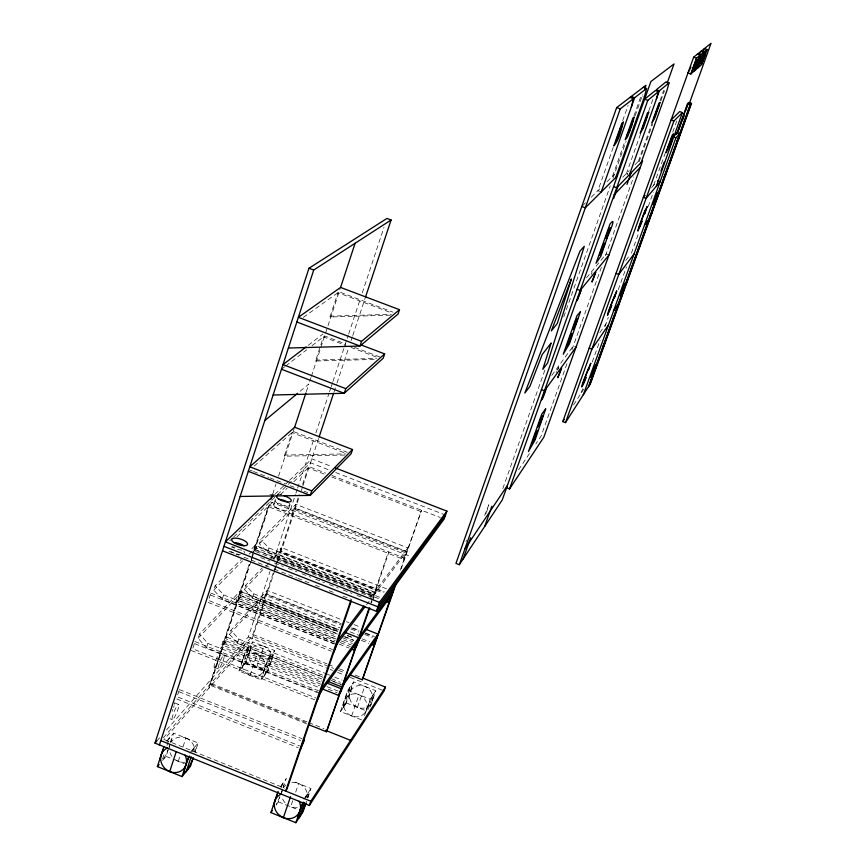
<?xml version="1.0" encoding="UTF-8"?>
<svg xmlns="http://www.w3.org/2000/svg" width="866" height="866" viewBox="0 0 866 866"><rect width="100%" height="100%" fill="white"/><g stroke="black" fill="none" stroke-linecap="round" stroke-linejoin="round"><path stroke-width="0.65" stroke-dasharray="4.33 3.25" d="M484.711 515.389L488.857 504.781L486.822 511.373M627.482 174.391L627.644 173.416L626.973 174.412M558.635 367.574L558.083 369.414M179.013 690.776L177.075 696.729L299.593 745.907M194.222 644.001L192.653 648.829L315.982 697.996M210.395 594.282L208.414 600.376L332.544 649.532M320.041 693.006L206.444 647.757L198.13 638.285L199.537 633.966L240.239 591.023L338.779 629.928M335.304 644.033L222.205 599.283L213.729 590.082L215.158 585.697L241.224 559.393M162.559 759.006L164.562 752.846M166.976 745.453L169.379 738.07M162.624 760.445L166.077 756.397L168.729 748.267M169.108 747.098L169.866 744.782A13.791 2.284 -67.1 0 1 169.141 746.882M170.624 742.443L173.665 733.123L198.141 742.996L195.077 752.316M206.444 647.757L207.872 643.406L199.537 633.966M222.205 599.283L223.644 594.877L215.158 585.697M178.266 761.333L180.28 755.206M183.083 746.633L185.898 738.059A13.336 12.07 41.3 0 0 171.262 741.935M321.881 678.998L224.24 640.169L222.876 641.684L220.657 648.439L222.021 646.924L319.576 685.753M334.081 642.128L235.53 603.147L237.771 596.306L336.419 635.287M344.581 455.061L284.243 456.187L291.994 432.589L346.162 453.503M374.112 359.455L315.505 361.014L323.429 336.896L345.902 345.458M390.274 315.181L329.957 317.021L337.957 292.665L391.952 313.081M240.239 591.023L238.897 595.115L337.383 634.031M255.189 545.299L253.825 549.445L373.008 596.23L374.437 592.084L255.189 545.299L250.534 549.997M249.159 564.329L209.518 684.984L307.82 724.322M252.114 555.344L268.135 506.567L403.513 559.328L404.465 558.05L269.434 505.311L253.013 555.279M208.901 688.199L249.603 564.329M251.281 559.22L270.16 501.75L410.267 556.383M272.682 494.085L276.038 483.867M278.56 476.192L294.646 427.219M306.326 391.681L308.859 383.984L298.608 392.493M309.692 381.451L310.937 377.663M311.349 376.396L320.485 348.597M320.885 347.374L340.219 288.519M250.902 561.688L210.903 683.404L307.56 722.071M251.324 560.399L252.591 556.557M320.756 684.151L223.385 645.408L224.749 643.903L226.957 637.181L322.986 675.339M336.181 639.011L238.226 600.279L239.557 598.85L241.798 592.052L338.4 630.199M255.286 551.025L256.791 546.446L375.443 593.004L373.073 599.878M322.065 676.736L237.468 643.102L229.544 634.323L230.876 630.296L267.215 590.395L341.475 619.677M337.502 631.52L252.396 597.908L244.342 589.356L245.673 585.286L262.171 567.89M407.864 547.918L376.028 589.973L374.599 594.108L267.583 552.118L259.389 543.805L260.742 539.691L295.836 504.283L407.864 547.918L406.511 551.826L294.537 508.19L295.836 504.283M273.71 504.716L275.085 500.548M192.772 751.699L193.995 748.008M237.468 643.102L238.81 639.054L230.876 630.296M252.396 597.908L253.749 593.816L245.673 585.286M267.583 552.118L268.958 547.983L260.742 539.691M288.54 508.991L289.926 504.835M166.532 729.951L248.315 636.954L269.997 571.473M273.829 559.923L295.512 494.454M295.945 493.165L297.211 489.312M297.644 488.034L314.228 437.969M315.928 432.827L329.112 393.034M329.535 391.746L330.812 387.892M331.234 386.615L332.512 382.761M332.934 381.473L348.24 335.261M348.673 333.984L360.581 298.034M362.28 292.903L383.963 227.422M238.94 671.009L245.966 649.803L252.829 641.89L274.76 650.604L267.735 671.605L261.034 679.81L238.94 671.009L245.857 662.891L252.829 641.89M337.653 631.022L262.993 601.524L265.104 595.148L341.085 625.122M378.539 598.59L277.163 558.787L279.296 552.335L383.27 593.123M267.215 590.395L265.938 594.217L341.431 624.007M386.55 588.804L281.407 547.604L280.119 551.469L383.963 592.192M275.54 566.007L252.277 636.12L333.551 668.379M275.962 564.729L277.228 560.908M277.65 559.631L299.214 494.605M302.602 484.408L308.09 467.835L324.349 474.135M242.415 666.928L249.419 645.83M274.814 570.467L252.244 638.513L163.847 739.835M275.193 569.33L277.802 561.482M278.17 560.345L299.452 496.229M301.227 490.87L302.505 487.017M302.927 485.739L318.688 438.239M334.016 392.017L336.571 384.32M337.004 383.032L348.922 347.082M351.055 340.663L352.332 336.82M352.754 335.532L365.106 298.305M249.982 675.404L257.04 654.209A12.027 11.041 41.2 0 0 242.166 666.279A12.027 11.041 41.2 0 0 261.315 673.932A12.027 11.041 41.2 0 0 257.061 654.209M256.791 667.242L263.794 646.242A11.908 10.944 41.2 0 0 249.062 658.214A11.908 10.944 41.2 0 0 268.016 665.781A11.908 10.944 41.2 0 0 263.816 646.253M261.034 679.81L268.124 658.615L274.76 650.604M264.401 675.686L271.459 654.588M281.353 787.465L282.608 783.773M276.102 805.023L278.322 801.808L279.902 797.164M281.493 792.509L282.284 790.182A13.867 1.58 -67.8 0 1 281.537 792.293M283.085 787.854L286.267 778.534L280.389 786.945M292.751 800.671L290.651 806.798L298.056 809.797M295.685 792.098L298.629 783.524M370.897 602.768L387.936 553.298L388.986 551.945L371.46 602.844M306.228 797.51L307.506 793.819M307.798 797.835L311.013 788.515L292.448 781.024M361.577 719.917L340.5 711.516L347.829 690.31L353.664 681.943L375.812 690.732L370.529 705.909M343.477 707.208L350.762 686.099M340.5 711.516L346.411 702.943L353.664 681.943M403.513 559.328L405.764 552.811L293.639 509.111L291.474 515.616L292.643 514.426M400.298 570.099L421.547 510.236L401.261 568.81M351.65 715.966L359 694.759M357.442 707.338L364.738 686.337M364.456 715.706L370.204 699.208L375.812 690.732M367.834 709.849L373.019 694.954M613.225 147.393L597.919 190.661L601.285 191.906M622.676 120.666L628.077 105.403M612.533 176.318L625.079 140.974M634.031 115.719L641.197 95.52L643.373 96.31M502.821 488.554L545.277 368.959M563.788 316.804L610.292 185.779M613.009 178.147L626.096 141.255M635.135 115.806L642.81 94.188M640.494 134.122L626.497 173.427L629.495 174.531M648.829 110.729L653.3 98.183M638.35 161.347L651.914 123.362M660.054 100.575L663.67 90.443M566.949 363.72L541.088 436.139L535.827 443.987M571.928 349.777L601.437 267.183M605.518 255.741L633.652 176.978M639.097 161.736L652.715 123.622M660.877 100.759L664.514 90.594M653.689 185.183L665.045 153.618M672.763 132.152L677.309 119.53M582.645 388.65L580.805 393.738L583.37 394.712M592.247 361.977L600.051 340.295M605.053 326.406L608.289 317.389M618.292 289.634L626.508 266.815M631.433 253.099L638.816 232.608M648.233 206.433L653.397 192.111M466.016 541.575L466.547 540.124M556.08 372.791L556.546 371.525M557.033 370.269L558.732 367.043M591.186 274.425L592.084 272.335M485.772 513.819L486.281 512.683M573.606 404.877L583.825 389.072M303.944 799.177L311.013 788.515M518.561 469.805L529.819 452.972M599.857 332.674L605.962 323.862M551.772 375.454L573.292 345.967L576.085 347.017M370.388 597.421L374.437 592.084M625.815 260.417L629.896 255.026M366.524 604.814L371.384 598.374M586.488 277.856L606.168 253.922L608.993 254.972M189.795 753.074L198.141 742.996M651.665 187.565L654.999 183.646M166.77 741.069L173.665 733.123M163.273 737.832L253.5 634.724L327.132 663.941M156.746 741.069L160.307 737.031M262.993 601.524L264.195 600.192L338.325 629.452M226.957 637.181L225.604 638.675L323.061 677.418M229.544 634.323L266.306 593.816L340.5 623.087M235.53 603.147L236.883 601.708L335.239 640.613M277.163 558.787L278.343 557.52L380.791 597.735M198.13 638.285L239.124 594.888L337.578 633.782M241.798 592.052L240.456 593.47L337.253 631.693M244.342 589.356L265.44 567.013M266.36 566.039L270.03 562.153M273.699 558.267L280.487 551.09L384.266 591.781M269.499 560.161L281.407 547.604M622.795 177.194L629.225 170.645M635.07 164.692L639.747 159.929M213.729 590.082L242.642 560.778M249.17 554.164L254.16 549.109L373.278 595.862L372.185 597.313L252.84 550.451M256.791 546.446L255.47 547.777L374.361 594.433L406.717 551.545L294.797 507.931L259.389 543.805M582.742 205.556L585.578 202.763M591.272 197.177L600.885 187.749M607.055 181.698L614.254 174.64M236.959 536.779L275.507 499.422M280.324 494.757L287.068 488.218M293.812 481.68L309.238 466.731L325.627 473.085M229.728 540.763L232.705 537.883M233.571 537.05L242.437 528.498M243.205 527.762L248.975 522.187M249.938 521.256L276.481 495.644M277.456 494.713L287.187 485.328M288.161 484.386L310.537 462.801L329.459 470.13M274.933 494.302L284.643 484.971M285.618 484.04L288.53 481.247M289.504 480.316L311.847 458.861L331.851 466.601M284.243 456.187L285.509 455.029L345.729 453.892M254.312 466.005L293.249 431.474L347.309 452.333M315.505 361.014L316.718 360.04L376.548 358.437M281.482 369.252L284.643 366.816M285.693 366.004L306.737 349.767M312.009 345.707L324.631 335.965L345.815 344.029M308.209 345.296L322.91 334.038M329.957 317.021L331.148 316.133L391.345 314.293M303.338 317.367L339.136 291.82L393.023 312.193M269.856 494.702L283.301 494.497M354.54 347.353L381.949 357.777M350.892 347.353L378.355 357.81M335.77 472.565L445.535 515.064M331.927 475.521L440.372 517.532M331.851 477.036L420.616 511.438M249.765 470.043L252.287 471.028M253.543 471.515L268.676 477.393M269.943 477.891L285.066 483.769M290.11 485.729L296.421 488.175M303.988 491.119L307.766 492.592M268.958 547.983L376.028 589.973M260.709 557.607L269.467 561.049M274.468 563.008L283.214 566.451M288.216 568.41L296.973 571.852M301.974 573.812L310.721 577.254M315.722 579.213L324.479 582.656M329.481 584.615L338.227 588.057M343.228 590.017L351.986 593.459M356.987 595.429L363.233 597.876M229.003 551.328L239.016 555.268M244.028 557.239L269.088 567.089M274.1 569.059L280.368 571.517M281.623 572.015L296.659 577.925M297.915 578.412L310.439 583.338M315.451 585.308L321.719 587.776M329.232 590.731L335.499 593.188M343.012 596.144L351.791 599.597M346.508 621.658L349.03 622.654M354.064 624.635L360.364 627.125M353.068 628.045L359.358 630.524M365.647 633.003L374.448 636.478M351.488 627.969L359.044 630.957M365.333 633.436L372.878 636.413M351.044 629.052L358.524 632.007M364.748 634.464L372.218 637.408M253.749 593.816L340.154 627.926M350.167 631.877L358.935 635.341M362.194 638.881L369.728 641.858M361.306 640.353L368.764 643.308M347.515 635.482L353.772 637.95M347.309 635.666L353.599 638.155M345.047 636.737L353.772 640.18M343.618 636.499L353.588 640.439M342.665 637.755L352.657 641.706M239.557 598.85L336.073 636.997M343.596 639.974L352.375 643.449M341.204 640.992L351.25 644.964M223.644 594.877L335.553 639.13M340.219 642.572L350.178 646.512M210.784 593.058L335.045 642.215M339.071 644.109L349.052 648.049M210.546 595.083L333.8 643.849M208.154 602.411L331.299 651.189M328.376 664.438L334.622 666.917M339.613 668.898L345.848 671.377M355.276 675.112L361.555 677.602M338.552 670.36L344.798 672.839M248.315 636.954L328.853 668.92M330.108 669.418L332.62 670.414M337.643 672.417L343.921 674.906M350.2 677.396L384.114 690.862M238.81 639.054L324.685 673.174M325.93 673.672L329.665 675.155M334.644 677.136L342.113 680.102M331.71 678.803L340.435 682.278M330.769 680.189L343.207 685.136M333.053 681.39L340.555 684.367M245.966 649.803L268.124 658.615M347.829 690.31L370.204 699.208M222.876 641.684L321.957 681.087M224.749 643.903L320.68 682.072M327.002 686.641L338.238 691.111M328.333 689.239L337.09 692.724M207.872 643.406L319.651 687.853M195.002 641.598L318.461 690.765M245.857 662.891L267.735 671.605M346.411 702.943L367.271 711.257M220.202 653.137A7.686 1.245 -67.6 0 1 216.403 664.677A7.686 1.245 -67.6 0 1 214.909 662.685A7.686 1.245 -67.6 0 1 220.202 653.137L224.348 654.793A7.686 1.223 -67.6 0 1 220.549 666.322A7.686 1.223 -67.6 0 1 219.076 664.341A7.686 1.223 -67.6 0 1 224.348 654.793M194.731 643.709L317.183 692.497M191.126 650.463L314.715 699.75M214.151 667.199L218.308 668.855M308.816 722.569L323.884 728.598M210.211 684.194L307.982 723.316M179.403 689.574L302.039 738.752M179.11 691.793L300.74 740.582M176.772 698.959L298.283 747.748M174.326 702.759L178.742 704.534A8.259 1.386 -67.2 0 1 174.748 716.777A8.259 1.386 -67.2 0 1 172.908 714.959A8.259 1.386 -67.2 0 1 178.742 704.534M169.974 718.769L172.193 719.657M164.897 739.835L284.492 788.125M166.077 756.397L174.607 759.85M175.83 760.348L184.371 763.801M278.322 801.808L288.183 805.802M305.189 798.062A13.888 1.429 -68 0 1 306.997 800.173M306.64 801.202A13.888 1.429 -68 0 1 305.839 803.367M297.352 807.74A13.423 12.2 37.4 0 1 288.562 805.748M285.011 802.75A13.423 12.2 37.4 0 1 281.948 796.666M281.677 793.364A13.423 12.2 37.4 0 1 281.991 791.221M283.734 787.346A13.423 12.2 37.4 0 1 285.932 785.029M291.907 782.593A13.423 12.2 37.4 0 1 307.614 796.98M280.671 787.107A13.867 1.58 -67.8 0 1 283.193 787.356M279.805 796.709A13.867 1.58 -67.8 0 1 276.135 804.622M191.862 751.244A13.813 2.133 -67.2 0 1 195.153 751.807M184.88 762.242A13.336 12.07 41.3 0 1 175.246 759.655M171.966 756.408A13.336 12.07 41.3 0 1 169.606 751.255M169.303 747.953A13.336 12.07 41.3 0 1 169.584 745.81M185.909 738.059A13.336 12.07 41.3 0 1 194.882 751.472M167.192 741.274A13.791 2.284 -67.1 0 1 170.699 741.935M168.74 747.964A13.791 2.284 -67.1 0 1 163.003 759.753M365.647 712.426A12.243 1.147 -68.4 0 1 373.343 694.51A12.243 1.147 -68.4 0 1 369.944 707.067M289.017 503.189A7.751 2.663 17.8 0 1 287.122 506.155A7.751 2.663 17.8 0 1 277.575 503.406A7.751 2.663 17.8 0 1 276.178 499.476M241.863 550.159A8.303 3.042 17.3 0 1 232.283 546.922M240.412 554.597A8.303 3.063 17.3 0 1 236.375 553.883M234.318 553.19A8.303 3.063 17.3 0 1 230.832 551.371M231.374 547.02A8.303 3.063 17.3 0 1 235.032 547.236M243.801 551.209A8.303 3.063 17.3 0 1 244.699 553.049M174.488 703.289A8.259 1.407 -67.2 0 1 174.423 704.296M174.131 705.703A8.259 1.407 -67.2 0 1 173.622 707.435M172.94 709.351A8.259 1.407 -67.2 0 1 172.128 711.332M266.501 672.308A12.178 1.71 -67.9 0 0 272.638 654.003A12.178 1.71 -67.9 0 0 264.595 669.158A12.178 1.71 -67.9 0 0 266.501 672.308M244.569 663.572A12.167 1.84 -67.7 0 0 250.664 645.267A12.167 1.84 -67.7 0 0 242.469 660.347A12.167 1.84 -67.7 0 0 244.569 663.572M349.691 698.267A11.972 11.041 37.1 0 0 368.84 705.909A11.972 11.041 37.1 0 0 364.759 686.337A11.972 11.041 37.1 0 0 349.691 698.267M343.824 706.797A12.102 11.139 37.1 0 0 363.157 714.526A12.102 11.139 37.1 0 0 359.022 694.759A12.102 11.139 37.1 0 0 343.824 706.797M345.393 703.744A12.232 1.267 -68.3 0 0 351.726 685.428A12.232 1.267 -68.3 0 0 344.181 700.854A12.232 1.267 -68.3 0 0 345.393 703.744M275.756 507.292A7.74 2.674 17.7 0 0 288.248 509.63A7.74 2.674 17.7 0 0 279.372 503.666A7.74 2.674 17.7 0 0 275.756 507.292"/><path stroke-width="1.3" d="M678.446 139.285L679.15 137.358L678.554 139.058M603.18 347.017L604.046 344.711L603.234 346.757M626.692 281.288C626.129 282.576 628.186 277.163 626.421 281.786M651.34 213.588L650.864 214.833L651.752 212.495L650.334 215.602L651.059 213.664M602.595 347.84C604.284 343.434 602.422 348.251 602.877 347.309M603.483 346.313L603.256 346.898M603.959 345.631C605.453 341.778 603.515 346.324 604.111 345.447M631.282 107.232L633.425 98.67L630.004 97.425M643.308 87.304L646.566 88.494L644.456 96.7L615.748 177.508M656.331 99.287L658.355 91.655L655.313 90.551L644.618 99.211L647.79 100.359L658.355 91.655M669.017 82.876L659.34 90.843L656.309 89.75L666.095 81.826L669.017 82.876L667.026 90.226L641.219 162.407M677.45 140.4L677.266 140.931L678.165 138.582L677.483 140.292M682.376 112.548L673.9 121.034L671.085 120.006L679.658 111.562L682.376 112.548L656.363 186.158M362.811 678.1L385.435 687.074L384.114 690.862L309.346 805.477L154.971 743.093L308.967 268.244L386.94 218.438L391.096 219.986L365.539 297.016M159.431 744.901L313.719 270.03L391.096 219.986M193.161 758.14L190.477 766.269L182.055 776.586L157.385 766.583L163.891 746.6M169.714 771.584L176.188 751.785M270.993 499.195L272.26 495.363M294.516 427.62L305.904 392.969M340.587 287.425L399.507 309.692L361.544 341.334L298.359 317.313L340.587 287.425L355.092 243.281M182.055 776.586L188.626 756.603M186.287 771.4L191.159 756.624M319.11 436.951L333.594 393.305M627.807 279.491C627.59 280.216 628.965 276.2 627.839 279.686M651.676 213.35L651.427 214.097L652.304 211.759L651.643 213.61M311.749 490.849L249.798 466.785L294.646 427.219L352.516 449.541L311.749 490.849L310.245 495.395L240.153 496.467M360.97 344.895L384.656 353.913L345.783 388.639L344.235 393.294L273.126 394.993M361.544 341.334L359.975 346.032L288.378 348.035M352.516 449.541L351.087 453.795L310.245 495.395L248.326 471.32M384.656 353.913L383.194 358.253L344.235 393.294L281.482 369.252M399.507 309.692L398.035 314.087L359.975 346.032L296.832 322.011M651.07 214.14L651.124 213.653M678.046 139.643C679.269 136.005 677.331 141.504 678.23 139.036M305.795 803.659L302.992 811.788L295.847 822.7L270.896 812.589L278.105 791.427M350.568 601.156L285.661 791.059L286.982 789.132L351.347 600.863M320.041 693.006L321.524 688.654L358.74 637.809L345.014 632.397M336.56 644.531L338.065 640.126L363.926 605.962M320.95 691.761L317.205 700.746M337.556 643.211L333.811 652.185M283.366 817.645L290.575 796.601M322.152 688.86L338.444 695.344L341.918 686.965L328.149 681.488M351.553 649.035L354.042 650.03L356.402 643.189M357.322 641.912L358.74 637.809M309.065 724.82L326.482 731.792L369.057 608.127M369.706 607.932L326.482 731.792M295.847 822.7L302.732 802.717M343.207 685.136L344.603 681.087L377.977 634.074L365.398 629.106M358.773 639.931L360.18 635.839L392.807 591.262L391.464 595.137M344.181 683.761L340.728 692.107M359.726 638.621L356.272 646.956M299.441 817.212L304.529 802.436M309.346 805.477L310.818 801.223L385.435 687.074M222.497 550.798L376.385 611.299L379.46 602.379L446.91 511.124L335.607 468.051M371.254 644.293L373.744 645.267L375.952 638.881M386.052 601.534L388.553 602.519L390.783 596.068M376.656 637.906L377.977 634.074M349.799 674.831L362.302 679.788L394.993 585.405M395.968 584.085L362.302 679.788M627.428 279.848C626.356 282.814 628.489 276.698 627.265 280.411M446.91 511.124L444.161 519.005L376.385 611.299M630.859 127.367L632.862 120.785L627.103 135.605L631.379 127.042L634.258 116.953L632.959 117.982L625.23 139.783L627.471 136.947L630.47 129.554M644.618 89.09L645.971 85.279L616.668 107.568L455.949 563.398L459.326 564.719L502.28 499.899L650.896 81.523L674.04 63.922L667.231 82.974M459.326 564.719L620.251 108.878L633.425 98.67M463.169 558.916L470.649 537.754M601.285 191.906L634.648 97.728L646.566 88.494M484.679 526.463L491.845 506.231M506.545 487.764L509.554 488.922L647.79 100.359M613.583 198.606L617.869 186.547M629.495 174.531L659.34 90.843M626.995 184.393L631.108 172.864M676.595 134.176L687.55 103.779L688.892 102.469L691.49 103.411L590.352 383.8L565.498 422.619L562.792 421.59L693.655 57.178L711.029 43.3L689.498 103.032M565.498 422.619L673.9 121.034M703.224 50.975L704.426 48.572L707.121 49.546L696.491 58.195L690.808 73.989L687.983 72.971L690.916 67.104M697.368 54.212L700.15 55.218L694.564 70.741L703.69 52.328L700.951 51.343L699.815 53.649M660.985 171.013L664.179 162.159M669.645 146.982L671.919 140.649M703.69 52.328L698.202 67.602L707.121 49.546L701.709 64.56L690.808 73.989L700.15 55.218M677.071 133.678L687.994 103.346L690.613 104.288L589.107 385.749M583.37 394.712L675.935 137.824L679.702 133.754L677.093 132.801L674.051 136.049M677.991 131.913L683.902 115.514M685.72 110.469L687.994 104.169M682.538 120.093L683.902 116.315M588.479 386.734L690.17 104.732L691.49 103.411M589.735 384.775L691.057 103.844L688.448 102.902M603.364 346.573L603.645 345.783M562.792 421.59L564.242 419.35M509.554 488.922L543.837 437.189L642.604 160.968L616.689 187.77L613.561 186.612M464.945 548.817L507.433 485.404M608.549 324.837L591.911 349.128L589.183 348.1M613.301 317.898L615.044 315.343M270.896 812.589L272.389 810.414M613.637 310.721L618.313 303.998M300.794 748.754L304.54 739.759L303.241 741.588M338.444 695.344L339.591 693.72M373.744 645.267L374.751 643.839M343.055 685.363L376.959 637.473M576.085 347.017L544.465 390.815L541.412 389.657M354.042 650.03L355.157 648.482M388.553 602.519L389.538 601.166M319.684 693.493L357.517 641.663M358.621 640.136L391.768 594.726M445.535 515.064L377.922 606.839L223.948 546.338M634.139 253.835L618.779 274.392L616.018 273.364M638.523 247.968L640.126 245.814M336.311 644.845L364.911 606.958M644.488 225.117L648.721 219.683M608.993 254.972L580.166 290.456L577.07 289.298M664.135 176.924L665.608 175.181M157.385 766.583L159.127 764.537M645.051 195.315L643.319 197.34L646.101 198.368L660.13 181.687L657.5 180.713M154.971 743.093L156.746 741.069M614.232 194.688L640.342 167.3M617.447 175.809L585.329 207.797L581.79 206.487M272.996 496.164L225.398 541.867L379.46 602.379M694.196 70.482L698.202 60.241L697.141 62.298M701.633 63.77L705.498 53.887M696.242 66.52L700.421 56.171L699.771 56.701M699.847 63.619L703.766 53.605L702.727 55.597M695.701 66.292L696.296 64.625M701.319 59.516L701.904 57.892M264.801 420.584L297.59 393.348M306.109 346.909L282.998 364.597L345.783 388.639M693.655 57.178L696.491 58.195M687.55 103.779L690.17 104.732M631.227 96.494L634.648 97.728M616.668 107.568L620.251 108.878M673.283 136.86L675.935 137.824M308.967 268.244L313.719 270.03M326.98 683.09L340.771 688.578M325.529 730.33L350.6 740.365M160.816 740.636L310.818 801.223M305.839 803.367A13.888 1.429 -68 0 1 298.229 818.413A13.888 1.429 -68 0 1 303.338 802.122M299.095 801.147A13.585 12.319 37.4 0 1 293.39 817.775A13.585 12.319 37.4 0 1 275.724 810.63A13.585 12.319 37.4 0 1 281.396 794.003M273.396 805.997A13.867 1.58 -67.8 0 1 273.992 803.702M274.262 802.804A13.867 1.58 -67.8 0 1 277.401 794.241M193.172 757.837A13.813 2.133 -67.2 0 1 184.761 772.461A13.813 2.133 -67.2 0 1 189.394 756.083M185.032 755.055A13.488 12.189 41.3 0 1 179.587 771.682A13.488 12.189 41.3 0 1 162.115 764.613A13.488 12.189 41.3 0 1 167.539 747.986M159.885 760.034A13.791 2.284 -67.1 0 1 163.23 749.393M278.971 499.271A7.751 2.663 17.8 0 1 287.869 502.28M234.524 542.571A8.303 3.042 17.3 0 1 244.06 545.786M284.07 495.828A7.751 2.641 17.8 0 1 291.257 500.905A7.751 2.641 17.8 0 1 282.381 500.819A7.751 2.641 17.8 0 1 276.763 495.753M647.324 115.557L641.966 129.38L647.324 115.557M537.732 430.413L534.798 438.845L532.06 443.251L535.632 433.238L537.732 430.413M658.745 105.739L653.624 118.956L658.745 105.739M545.677 408.904L534.95 440.188L528.433 451.608L541.856 413.948L545.677 408.904M607.034 238.258L600.852 256.239L596.014 263.275L609.989 224.056C617.804 214.183 607.759 236.137 607.034 238.258M672.07 137.131L667.34 149.407L672.07 137.131M623.412 122.16C620.976 130.181 619.396 139.534 613.788 145.975L621.875 123.134L623.412 122.16M572.35 333.562L569.341 342.232L566.797 346.043L570.456 335.802L572.35 333.562M590.764 363.363L588.317 370.302C591.64 359.866 583.706 380.033 583.121 383.357C590.168 367.314 582.883 387.319 581.606 386.853A10.998 0.639 -69.3 0 1 582.829 382.718L590.764 363.363M580.415 311.749L569.363 343.964L563.236 354.205L576.951 315.711L580.415 311.749M648.731 112.093L643.438 127.887L640.234 133.277L647.487 112.905L648.731 112.093M604.944 243.194L601.859 252.06L599.51 255.308L603.223 244.883L604.944 243.194M616.733 291.008L614.243 298.088C618.887 282.922 602.26 328.311 611.699 305.189L607.542 315.332L607.564 314.531A11.096 0.649 -69.5 0 1 608.863 310.19L616.733 291.008M660.076 102.437L654.977 117.57L651.99 122.658L658.95 103.162L660.076 102.437M673.304 134.057L668.53 147.989L665.835 152.881L672.319 134.88L673.304 134.057M647.183 206.584L644.629 213.837C650.052 196.744 632.483 244.331 642.042 221.068L637.917 231.092L638.004 230.118A11.215 0.66 -69.6 0 1 639.379 225.539L644.769 211.012L647.183 206.584M542.96 415.68L540.232 423.247L537.862 426.981L540.958 418.289L542.96 415.68M541.694 399.756C543.87 397.873 549.942 377.121 541.694 399.756M621.842 126.328L617.685 138.517L615.78 141.591L621.117 126.49L621.842 126.328M577.698 318.493L574.927 326.211L572.729 329.416L575.89 320.528L577.698 318.493M558.029 376.916L557.953 377.641L561.612 367.931L558.029 376.916M577.243 299.842L577.135 300.708L581.01 290.446L577.243 299.842M610.389 227.823L607.564 235.671L605.55 238.377L608.776 229.317L610.389 227.823M592.16 281.223L592.041 282.078L595.743 272.27L592.16 281.223M551.047 343.196L542.809 369.317L547.55 363.06L584.279 246.323L579.971 251.108L524.828 393.056L529.916 386.344L542.224 354.475L551.047 343.196M571.3 279.209L557.26 323.527L551.339 330.888L571.3 279.209M696.069 59.938L692.486 69.919L696.74 59.386L696.069 59.938M701.168 57.589L697.682 67.277L701.806 57.059L701.168 57.589M594.812 366.61L590.872 377.533L596.014 364.759L594.812 366.61M624.364 284.784L620.359 295.901L625.468 283.236L624.364 284.784M657.229 193.356L653.137 204.712L658.225 192.144L657.229 193.356M233.755 542.495A8.303 3.031 17.3 0 0 247.243 544.898A8.303 3.031 17.3 0 0 237.879 538.381A8.303 3.031 17.3 0 0 233.755 542.495"/></g></svg>
